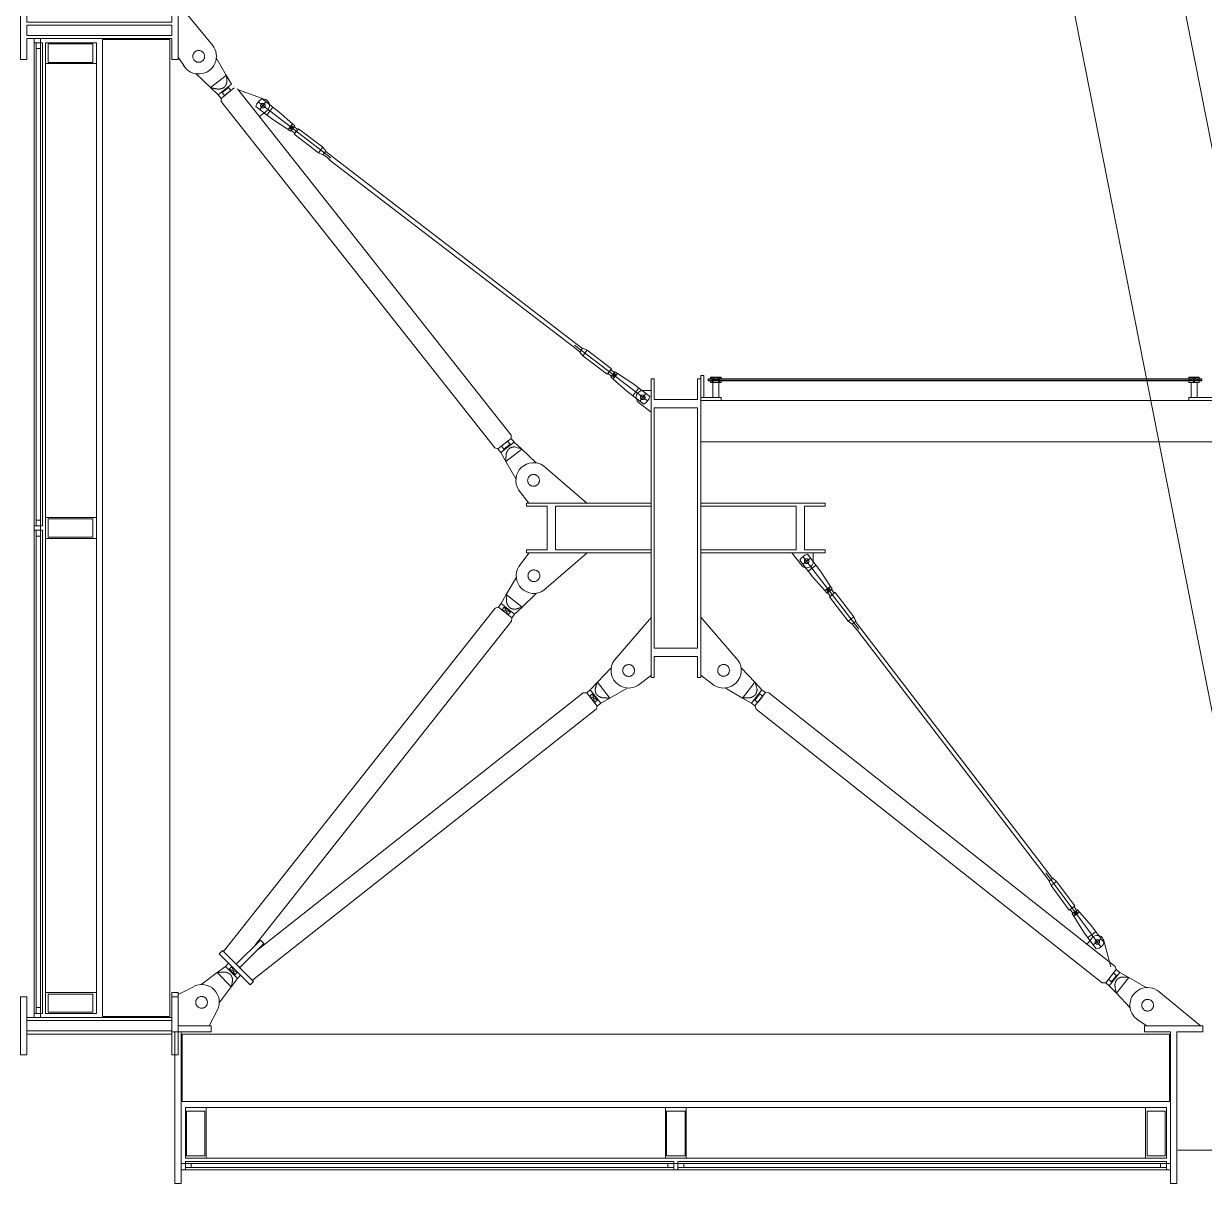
# Model space of a CAD drawing. Header units: inches. Extents: x -3410 to 5259, y -1080 to 3208.
# Drawn here: x -2116.5 to -1974.1, y 2421.7 to 2561.6 of the extents above; entities that cross this region are included whole.
import ezdxf

# ---------------------------------------------------------------- set-up
doc = ezdxf.new("R2010")
doc.units = ezdxf.units.IN
doc.header["$LTSCALE"] = 48
doc.header["$MEASUREMENT"] = 0
doc.layers.add('Venue-Ceiling-Main', color=7, linetype='Continuous', lineweight=5)
doc.layers.add('Venue-Walls and Doors', color=7, linetype='Continuous', lineweight=5)

msp = doc.modelspace()

# ---------------------------------------------------------------- linework, layer by layer
at = {"layer": 'Venue-Ceiling-Main', "linetype": 'Continuous'}
for p, q in [((-1974.42, 2518.75), (-2033.96, 2518.75)), ((-1974.42, 2518.7), (-2033.96, 2518.7)), ((-1974.42, 2518.55), (-2033.96, 2518.55)), ((-1974.42, 2518.5), (-2033.96, 2518.5)), ((-1975.99, 2518.75), (-1975.99, 2518.94)), ((-1974.74, 2518.94), (-1975.99, 2518.94)), ((-1974.74, 2518.88), (-1975.99, 2518.88)), ((-1975.99, 2518.67), (-1975.74, 2518.67)), ((-1975.99, 2518.31), (-1975.99, 2518.67)), ((-1974.74, 2518.31), (-1975.99, 2518.31)), ((-1975.74, 2518.67), (-1975.74, 2518.5)), ((-1975.74, 2516.5), (-1975.74, 2518.31)), ((-1974.99, 2518.67), (-1974.99, 2518.5)), ((-1974.74, 2518.67), (-1974.99, 2518.67)), ((-1974.99, 2516.5), (-1974.99, 2518.31)), ((-1974.74, 2518.75), (-1974.74, 2518.94)), ((-1974.74, 2518.31), (-1974.74, 2518.67)), ((-1974.42, 2518.5), (-1974.42, 2518.75)), ((-1975.99, 2516.5), (-1971.49, 2516.5)), ((-1975.99, 2516.5), (-1975.99, 2516.13)), ((-1805.83, 2516.13), (-2034.83, 2516.13)), ((-1805.83, 2511.13), (-2034.83, 2511.13))]:
    msp.add_line(p, q, dxfattribs=at)
at = {"layer": 'Venue-Ceiling-Main', "linetype": 'Continuous', "flags": 128}
msp.add_lwpolyline([(-1975.21, 2518.88), (-1975.21, 2518.84), (-1975.3, 2518.72), (-1975.3, 2518.38), (-1975.42, 2518.38), (-1975.42, 2518.72), (-1975.52, 2518.84), (-1975.52, 2518.88)], dxfattribs=at)
at = {"layer": 'Venue-Walls and Doors', "linetype": 'Continuous'}
for p, q in [((-2012, 2675.71), (-1966.91, 2446.59)), ((-2097.83, 2564), (-2093.7, 2558.95)), ((-2115.18, 2559.75), (-2115.18, 2441.74)), ((-2114.18, 2559.25), (-2115.18, 2559.25)), ((-2114.93, 2559.25), (-2114.93, 2501)), ((-2114.18, 2501), (-2114.18, 2559.25)), ((-2113.81, 2559.25), (-2107.68, 2559.25)), ((-2113.81, 2559.25), (-2113.81, 2442.24)), ((-2114.43, 2558.54), (-2114.93, 2558.54)), ((-2107.68, 2556.75), (-2113.81, 2556.75)), ((-2097.83, 2557.5), (-2097.08, 2556.37)), ((-2093.23, 2557.43), (-2092.02, 2555.34)), ((-2095.67, 2555.51), (-2093.91, 2553.84)), ((-2093.91, 2553.84), (-2092.01, 2555.35)), ((-2092.02, 2555.34), (-2091.4, 2554.26)), ((-2093.91, 2553.84), (-2093, 2552.99)), ((-2093, 2552.99), (-2091.4, 2554.26)), ((-2091.06, 2553.82), (-2092.66, 2552.55)), ((-2092.51, 2553.26), (-2091.77, 2553.84)), ((-2091.49, 2553.48), (-2092.23, 2552.9)), ((-2091.77, 2553.84), (-2091.49, 2553.48)), ((-2090.68, 2553.71), (-2057.7, 2511.95)), ((-2090.56, 2553.58), (-2087.33, 2552.42)), ((-2092.66, 2552.55), (-2093, 2552.99)), ((-2092.66, 2552.55), (-2092.63, 2552.15)), ((-2092.63, 2552.15), (-2059.67, 2510.41)), ((-2092.23, 2552.9), (-2092.51, 2553.26)), ((-2088.34, 2551.9), (-2088.03, 2552.31)), ((-2079.41, 2545.36), (-2088.19, 2552.11)), ((-2087.72, 2552.51), (-2088.03, 2552.31)), ((-2087.98, 2551.2), (-2087.25, 2552.14)), ((-2085.68, 2550.94), (-2087.72, 2552.51)), ((-2088.45, 2551.56), (-2088.34, 2551.9)), ((-2086.41, 2549.99), (-2088.45, 2551.56)), ((-2086.98, 2551.18), (-2088.02, 2550.36)), ((-2086.4, 2551.49), (-2087.13, 2550.54)), ((-2084.06, 2549.46), (-2085.68, 2550.94)), ((-2084.57, 2548.8), (-2086.41, 2549.99)), ((-2084.15, 2549.24), (-2084.14, 2548.76)), ((-2083.91, 2549.06), (-2084.38, 2548.94)), ((-2080.03, 2546.2), (-2080.4, 2546.65)), ((-2080.38, 2545.75), (-2080.91, 2545.99)), ((-2080.03, 2546.2), (-2080.38, 2545.75)), ((-2080.36, 2545.77), (-2079.56, 2545.16)), ((-2079.25, 2545.55), (-2080.05, 2546.17)), ((-2050.19, 2522.61), (-2079.65, 2545.19)), ((-2049.89, 2523.01), (-2079.25, 2545.55)), ((-2049.39, 2522), (-2050.19, 2522.61)), ((-2050.04, 2522.81), (-2041.25, 2516.07)), ((-2049.89, 2523.01), (-2049.09, 2522.4)), ((-2049.07, 2522.42), (-2049.41, 2521.97)), ((-2049.07, 2522.42), (-2048.54, 2522.18)), ((-2049.41, 2521.97), (-2049.04, 2521.52)), ((-2045.06, 2519.24), (-2045.53, 2519.11)), ((-2045.3, 2519.42), (-2045.29, 2518.93)), ((-2044.87, 2519.37), (-2043.03, 2518.19)), ((-2045.38, 2518.71), (-2043.76, 2517.24)), ((-2043.03, 2518.19), (-2040.99, 2516.62)), ((-2034.46, 2519.13), (-2034.83, 2519.13)), ((-2034.83, 2516.5), (-2034.83, 2519.13)), ((-2034.46, 2516.5), (-2034.46, 2519.13)), ((-2033.96, 2518.5), (-2033.96, 2518.75)), ((-2033.64, 2518.94), (-2032.39, 2518.94)), ((-2033.64, 2518.75), (-2033.64, 2518.94)), ((-2033.64, 2518.88), (-2032.39, 2518.88)), ((-2033.64, 2518.31), (-2033.64, 2518.5)), ((-2033.64, 2518.31), (-2032.39, 2518.31)), ((-2033.39, 2516.5), (-2033.39, 2518.31)), ((-2032.78, 2518.5), (-2032.78, 2518.67)), ((-2032.64, 2516.5), (-2032.64, 2518.31)), ((-2032.39, 2518.75), (-2032.39, 2518.94)), ((-2032.39, 2518.31), (-2032.39, 2518.5)), ((-2043.76, 2517.24), (-2041.71, 2515.67)), ((-2042.31, 2517.64), (-2043.04, 2516.69)), ((-2042.18, 2516.04), (-2041.46, 2516.98)), ((-2041.82, 2517.31), (-2040.78, 2517.31)), ((-2040.99, 2516.62), (-2041.09, 2516.28)), ((-2034.83, 2516.5), (-2032.39, 2516.5)), ((-2032.39, 2516.13), (-2032.39, 2516.5)), ((-2040.83, 2514.72), (-2042.36, 2515.92)), ((-2041.71, 2515.67), (-2041.41, 2515.87)), ((-2041.41, 2515.87), (-2041.09, 2516.28)), ((-2057.67, 2511.55), (-2059.28, 2510.28)), ((-2058.94, 2509.85), (-2057.33, 2511.12)), ((-2058.11, 2511.21), (-2058.85, 2510.62)), ((-2058.56, 2510.26), (-2057.82, 2510.85)), ((-2057.82, 2510.85), (-2058.11, 2511.21)), ((-2057.67, 2511.55), (-2057.7, 2511.95)), ((-2057.33, 2511.12), (-2057.67, 2511.55)), ((-2056.42, 2510.26), (-2057.33, 2511.12)), ((-2059.28, 2510.29), (-2059.67, 2510.41)), ((-2059.28, 2510.28), (-2058.94, 2509.85)), ((-2058.32, 2508.76), (-2058.94, 2509.85)), ((-2058.85, 2510.62), (-2058.56, 2510.26)), ((-2058.32, 2508.76), (-2056.41, 2510.27)), ((-2054.67, 2508.6), (-2056.42, 2510.26)), ((-2057.11, 2506.67), (-2058.32, 2508.76)), ((-2048.57, 2503.75), (-2053.79, 2508.25)), ((-2055.57, 2503.75), (-2056.8, 2505.37)), ((-2114.18, 2501), (-2115.18, 2501)), ((-2114.93, 2501.71), (-2114.43, 2501.71)), ((-2113.81, 2502), (-2107.68, 2502)), ((-2115.18, 2500.5), (-2114.18, 2500.5)), ((-2114.93, 2500.5), (-2114.93, 2442.24)), ((-2114.93, 2499.78), (-2114.43, 2499.78)), ((-2114.18, 2442.24), (-2114.18, 2500.5)), ((-2107.68, 2499.5), (-2113.81, 2499.5)), ((-2055.53, 2497.75), (-2056.75, 2496.12)), ((-2048.53, 2497.75), (-2053.74, 2493.25)), ((-2023.86, 2497.75), (-2022.66, 2496.22)), ((-2022.9, 2496.87), (-2022.71, 2497.17)), ((-2021.34, 2494.82), (-2022.9, 2496.87)), ((-2022.71, 2497.17), (-2022.3, 2497.48)), ((-2022.54, 2496.39), (-2021.59, 2497.12)), ((-2015.76, 2488.54), (-2022.51, 2497.33)), ((-2021.96, 2497.59), (-2022.3, 2497.48)), ((-2020.39, 2495.55), (-2021.96, 2497.59)), ((-2021.27, 2496.76), (-2021.27, 2497.75)), ((-2020.94, 2496.26), (-2021.88, 2495.54)), ((-2019.2, 2493.71), (-2020.39, 2495.55)), ((-2057.06, 2494.82), (-2058.27, 2492.72)), ((-2019.86, 2493.2), (-2021.34, 2494.82)), ((-2019.2, 2493.7), (-2019.86, 2493.2)), ((-2018.98, 2493.42), (-2019.2, 2493.7)), ((-2058.27, 2492.72), (-2058.89, 2491.64)), ((-2058.27, 2492.72), (-2056.36, 2491.23)), ((-2054.62, 2492.9), (-2056.37, 2491.23)), ((-2019.86, 2493.2), (-2019.64, 2492.91)), ((-2019.34, 2493.52), (-2019.65, 2493.28)), ((-2019.65, 2493.28), (-2019.46, 2493.05)), ((-2019.16, 2493.28), (-2019.65, 2493.28)), ((-2019.64, 2492.91), (-2018.98, 2493.42)), ((-2019.09, 2493.34), (-2019.54, 2492.99)), ((-2019.54, 2492.99), (-2019.19, 2492.54)), ((-2019.34, 2493.52), (-2019.46, 2493.05)), ((-2019.46, 2493.05), (-2019.16, 2493.28)), ((-2019.16, 2493.28), (-2019.34, 2493.52)), ((-2018.64, 2492.96), (-2019.3, 2492.46)), ((-2019.3, 2492.46), (-2017.05, 2489.54)), ((-2019.19, 2492.54), (-2018.74, 2492.88)), ((-2018.74, 2492.88), (-2019.09, 2493.34)), ((-2016.39, 2490.04), (-2018.64, 2492.96)), ((-2059.62, 2491.08), (-2092.35, 2449.7)), ((-2059.23, 2491.2), (-2059.62, 2491.08)), ((-2059.23, 2491.21), (-2058.89, 2491.64)), ((-2057.62, 2489.94), (-2059.23, 2491.21)), ((-2058.89, 2491.64), (-2057.28, 2490.37)), ((-2058.8, 2490.87), (-2058.52, 2491.23)), ((-2058.06, 2490.28), (-2058.8, 2490.87)), ((-2058.8, 2490.87), (-2057.77, 2490.64)), ((-2058.52, 2491.23), (-2057.77, 2490.64)), ((-2058.52, 2491.23), (-2058.06, 2490.28)), ((-2056.37, 2491.23), (-2057.28, 2490.37)), ((-2057.65, 2489.54), (-2088.59, 2450.42)), ((-2057.77, 2490.64), (-2058.06, 2490.28)), ((-2057.62, 2489.94), (-2057.65, 2489.54)), ((-2057.28, 2490.37), (-2057.62, 2489.94)), ((-2040.78, 2490), (-2045.28, 2484.78)), ((-2034.83, 2490.01), (-2030.33, 2484.79)), ((-2017.05, 2489.54), (-2016.39, 2490.04)), ((-2016.6, 2489.16), (-2017.05, 2489.54)), ((-2016.15, 2489.51), (-2016.6, 2489.16)), ((-2016.15, 2489.51), (-2016.39, 2490.04)), ((-2015.57, 2488.69), (-2016.18, 2489.49)), ((-2016.58, 2489.18), (-2015.96, 2488.38)), ((-2015.96, 2488.38), (-1993.42, 2459.02)), ((-2015.57, 2488.69), (-1993.02, 2459.32)), ((-2045.63, 2483.9), (-2047.29, 2482.15)), ((-2029.98, 2483.91), (-2028.32, 2482.16)), ((-2040.78, 2483), (-2042.4, 2481.77)), ((-2034.83, 2483.01), (-2033.21, 2481.78)), ((-2048.99, 2480.88), (-2088.16, 2449.98)), ((-2048.58, 2480.9), (-2048.99, 2480.88)), ((-2048.15, 2481.24), (-2048.58, 2480.9)), ((-2048.58, 2480.9), (-2047.32, 2479.29)), ((-2047.29, 2482.15), (-2048.15, 2481.24)), ((-2046.89, 2479.63), (-2048.15, 2481.24)), ((-2045.8, 2480.25), (-2047.3, 2482.16)), ((-2043.7, 2481.46), (-2045.8, 2480.25)), ((-2031.91, 2481.47), (-2029.81, 2480.26)), ((-2029.81, 2480.26), (-2028.31, 2482.16)), ((-2028.73, 2479.64), (-2027.46, 2481.25)), ((-2028.32, 2482.16), (-2027.46, 2481.25)), ((-2027.03, 2480.91), (-2028.3, 2479.3)), ((-2027.46, 2481.25), (-2027.03, 2480.91)), ((-2027.03, 2480.91), (-2026.63, 2480.88)), ((-1984.87, 2447.9), (-2026.63, 2480.88)), ((-2047.88, 2480.75), (-2048.24, 2480.47)), ((-2048.24, 2480.47), (-2047.66, 2479.73)), ((-2047.3, 2480.01), (-2048.24, 2480.47)), ((-2047.3, 2480.01), (-2047.88, 2480.75)), ((-2047.66, 2479.73), (-2047.88, 2480.75)), ((-2047.66, 2479.73), (-2047.3, 2480.01)), ((-2047.32, 2479.29), (-2046.89, 2479.63)), ((-2045.8, 2480.25), (-2046.89, 2479.63)), ((-2029.81, 2480.26), (-2028.73, 2479.64)), ((-2028.3, 2479.3), (-2028.73, 2479.64)), ((-2028.31, 2480.01), (-2027.73, 2480.76)), ((-2027.95, 2479.73), (-2028.31, 2480.01)), ((-2027.37, 2480.47), (-2027.95, 2479.73)), ((-2027.73, 2480.76), (-2027.37, 2480.47)), ((-2047.44, 2478.91), (-2088.88, 2446.23)), ((-2047.32, 2479.29), (-2047.44, 2478.91)), ((-2028.29, 2479.29), (-2028.17, 2478.91)), ((-1986.43, 2445.94), (-2028.17, 2478.91)), ((-1992.82, 2458.21), (-1993.42, 2459.02)), ((-1993.22, 2459.17), (-1986.61, 2450.28)), ((-1993.02, 2459.32), (-1992.42, 2458.51)), ((-1992.39, 2458.53), (-1992.85, 2458.19)), ((-1992.85, 2458.19), (-1992.61, 2457.65)), ((-1992.61, 2457.65), (-1991.94, 2458.15)), ((-1992.39, 2458.53), (-1991.94, 2458.15)), ((-1991.94, 2458.15), (-1989.75, 2455.19)), ((-1990.41, 2454.7), (-1992.61, 2457.65)), ((-1989.75, 2455.19), (-1990.41, 2454.7)), ((-1990.31, 2454.78), (-1989.85, 2455.12)), ((-1989.97, 2454.32), (-1990.31, 2454.78)), ((-1990.07, 2454.24), (-1989.41, 2454.74)), ((-1989.86, 2453.95), (-1990.07, 2454.24)), ((-1989.51, 2454.66), (-1989.97, 2454.32)), ((-1989.89, 2454.37), (-1989.59, 2454.6)), ((-1989.72, 2454.14), (-1989.89, 2454.37)), ((-1989.41, 2454.36), (-1989.89, 2454.37)), ((-1989.19, 2454.45), (-1989.86, 2453.95)), ((-1989.86, 2453.95), (-1988.7, 2452.09)), ((-1989.85, 2455.12), (-1989.51, 2454.66)), ((-1989.59, 2454.6), (-1989.72, 2454.14)), ((-1989.41, 2454.36), (-1989.72, 2454.14)), ((-1989.59, 2454.6), (-1989.41, 2454.36)), ((-1989.41, 2454.74), (-1989.19, 2454.45)), ((-1989.19, 2454.44), (-1987.74, 2452.8)), ((-1987.74, 2452.8), (-1986.21, 2450.73)), ((-2090.82, 2448.17), (-2087.91, 2451.08)), ((-2087.91, 2451.08), (-2087.5, 2450.67)), ((-1988.7, 2452.09), (-1987.16, 2450.02)), ((-1987.52, 2451.5), (-1988.3, 2450.54)), ((-1987.2, 2452.08), (-1988.16, 2451.37)), ((-1987.52, 2450.5), (-1986.56, 2451.21)), ((-1985.42, 2447.87), (-1986.29, 2451.13)), ((-2092.9, 2449.43), (-2092.49, 2449.84)), ((-2092.49, 2449.84), (-2088.74, 2446.09)), ((-2087.5, 2450.67), (-2090.41, 2447.76)), ((-1987.16, 2450.02), (-1986.82, 2450.12)), ((-1986.82, 2450.12), (-1986.4, 2450.43)), ((-1986.21, 2450.73), (-1986.4, 2450.43)), ((-2089.15, 2445.68), (-2092.9, 2449.43)), ((-2091.74, 2448.28), (-2092.13, 2447.89)), ((-2090.3, 2446.83), (-2091.74, 2448.28)), ((-2090.41, 2447.76), (-2090.82, 2448.17)), ((-2095.08, 2445.7), (-2093.14, 2447.15)), ((-2093.14, 2447.15), (-2092.13, 2447.89)), ((-2093.14, 2447.15), (-2091.42, 2445.43)), ((-2092.13, 2447.89), (-2090.69, 2446.44)), ((-2091.36, 2447.89), (-2091.68, 2447.57)), ((-2091.68, 2447.57), (-2091.01, 2446.9)), ((-2091.68, 2447.57), (-2090.69, 2447.22)), ((-2090.69, 2447.22), (-2091.36, 2447.89)), ((-2091.36, 2447.89), (-2091.01, 2446.9)), ((-2091.01, 2446.9), (-2090.69, 2447.22)), ((-2090.69, 2446.44), (-2090.3, 2446.83)), ((-1984.75, 2447.52), (-1986.02, 2445.91)), ((-1985.09, 2447.09), (-1985.68, 2446.35)), ((-1985.59, 2445.57), (-1984.32, 2447.18)), ((-1985.32, 2446.06), (-1984.74, 2446.8)), ((-1984.74, 2446.8), (-1985.09, 2447.09)), ((-1984.75, 2447.52), (-1984.87, 2447.9)), ((-1984.32, 2447.18), (-1984.75, 2447.52)), ((-1983.24, 2446.56), (-1984.32, 2447.18)), ((-2097.83, 2444.5), (-2095.91, 2445.5)), ((-2092.88, 2443.5), (-2091.43, 2445.44)), ((-2091.43, 2445.44), (-2090.69, 2446.44)), ((-2088.74, 2446.09), (-2089.15, 2445.68)), ((-1986.02, 2445.91), (-1986.43, 2445.94)), ((-1986.02, 2445.91), (-1985.59, 2445.57)), ((-1985.68, 2446.35), (-1985.32, 2446.06)), ((-1984.73, 2444.66), (-1985.59, 2445.57)), ((-1984.73, 2444.66), (-1983.23, 2446.56)), ((-1981.14, 2445.35), (-1983.24, 2446.56)), ((-2116.08, 2437.25), (-2116.08, 2444.25)), ((-2107.68, 2444.74), (-2113.81, 2444.74)), ((-2097.83, 2444.75), (-2098.58, 2444.75)), ((-2098.58, 2444.25), (-2097.83, 2444.25)), ((-2097.83, 2444.75), (-2097.83, 2437.25)), ((-1983.07, 2442.9), (-1984.73, 2444.66)), ((-1974.58, 2440.75), (-1979.63, 2444.87)), ((-2114.93, 2442.96), (-2114.43, 2442.96)), ((-2094.08, 2440.75), (-2093.08, 2442.67)), ((-2114.18, 2442.24), (-2115.18, 2442.24)), ((-1981.08, 2440.75), (-1982.21, 2441.5)), ((-2098.58, 2440), (-2093.83, 2440)), ((-2094.46, 2430.9), (-2094.46, 2424.77)), ((-2039.08, 2424.77), (-2039.08, 2430.9)), ((-2036.58, 2430.9), (-2036.58, 2424.77)), ((-1981.21, 2430.9), (-1981.21, 2424.77)), ((-1978.71, 2424.77), (-1978.71, 2430.9)), ((-1977.31, 2425.75), (-1970.06, 2425.75)), ((-2097.46, 2424.15), (-1978.21, 2424.15)), ((-1978.71, 2424.77), (-2096.96, 2424.77)), ((-2038.08, 2424.4), (-2096.96, 2424.4)), ((-2096.96, 2424.4), (-2096.96, 2423.4)), ((-2096.25, 2424.15), (-2096.25, 2423.65)), ((-2038.8, 2423.65), (-2038.8, 2424.15)), ((-2038.08, 2424.4), (-2038.08, 2423.4)), ((-1978.71, 2424.4), (-2037.58, 2424.4)), ((-2037.58, 2423.4), (-2037.58, 2424.4)), ((-2036.87, 2423.65), (-2036.87, 2424.15)), ((-1979.42, 2423.65), (-1979.42, 2424.15)), ((-1978.71, 2424.4), (-1978.71, 2423.4)), ((-1978.21, 2423.4), (-2097.46, 2423.4)), ((-2096.96, 2423.65), (-2038.08, 2423.65)), ((-2037.58, 2423.65), (-1978.71, 2423.65))]:
    msp.add_line(p, q, dxfattribs=at)
at = {"layer": 'Venue-Walls and Doors', "color": 7, "linetype": 'Continuous', "lineweight": 5, "transparency": 33554687}
msp.add_line((-1997.97, 2672.68), (-1953.59, 2446.75), dxfattribs=at)
at = {"layer": 'Venue-Walls and Doors', "linetype": 'Continuous', "flags": 128}
for points in [[(-2097.83, 2557.25), (-2098.58, 2557.25), (-2098.58, 2559.75), (-2116.08, 2559.75), (-2116.08, 2557.25), (-2116.83, 2557.25), (-2116.83, 2564.25), (-2116.08, 2564.25), (-2116.08, 2561.75), (-2098.58, 2561.75), (-2098.58, 2564.25), (-2097.83, 2564.25), (-2097.83, 2557.25)], [(-2116.08, 2561.37), (-2116.08, 2560.12), (-2098.58, 2560.12), (-2098.58, 2561.37), (-2116.08, 2561.37)], [(-2115.18, 2441.74), (-2114.43, 2441.74), (-2114.43, 2559.75)], [(-2113.81, 2442.24), (-2107.68, 2442.24), (-2107.68, 2559.25)], [(-2083.77, 2549.24), (-2084.06, 2549.46), (-2084.57, 2548.8), (-2084.28, 2548.58), (-2083.77, 2549.24)], [(-2083.91, 2549.06), (-2084.15, 2549.24), (-2084.38, 2548.94), (-2084.14, 2548.76), (-2083.91, 2549.06)], [(-2083.4, 2548.79), (-2083.85, 2549.13), (-2084.2, 2548.68), (-2083.75, 2548.34), (-2083.4, 2548.79)], [(-2080.4, 2546.65), (-2083.32, 2548.89), (-2083.83, 2548.23), (-2080.91, 2545.99), (-2080.4, 2546.65)], [(-2048.54, 2522.18), (-2045.61, 2519.94), (-2046.12, 2519.28), (-2049.04, 2521.52), (-2048.54, 2522.18)], [(-2045.69, 2519.84), (-2045.24, 2519.49), (-2045.59, 2519.04), (-2046.04, 2519.39), (-2045.69, 2519.84)], [(-2045.16, 2519.59), (-2044.88, 2519.38), (-2045.38, 2518.72), (-2045.67, 2518.93), (-2045.16, 2519.59)], [(-2045.3, 2519.42), (-2045.06, 2519.24), (-2045.29, 2518.93), (-2045.53, 2519.11), (-2045.3, 2519.42)], [(-2033.56, 2518.88), (-2033.56, 2518.84), (-2033.47, 2518.72), (-2033.47, 2518.38), (-2033.34, 2518.38), (-2033.34, 2518.72), (-2033.25, 2518.84), (-2033.25, 2518.88)], [(-2033.25, 2518.5), (-2033.25, 2518.67), (-2032.78, 2518.67)], [(-2032.47, 2518.88), (-2032.47, 2518.84), (-2032.57, 2518.72), (-2032.57, 2518.38), (-2032.69, 2518.38), (-2032.69, 2518.72), (-2032.79, 2518.84), (-2032.79, 2518.88)], [(-2040.83, 2497.75), (-2055.83, 2497.75), (-2055.83, 2498.12), (-2053.33, 2498.12), (-2053.33, 2503.37), (-2055.83, 2503.37), (-2055.83, 2503.75), (-2040.83, 2503.75)], [(-2034.83, 2503.75), (-2019.83, 2503.75), (-2019.83, 2503.37), (-2022.33, 2503.37), (-2022.33, 2498.12), (-2019.83, 2498.12), (-2019.83, 2497.75), (-2034.83, 2497.75)], [(-2040.83, 2503.37), (-2052.33, 2503.37), (-2052.33, 2498.12), (-2040.83, 2498.12)], [(-2034.83, 2498.12), (-2023.33, 2498.12), (-2023.33, 2503.37), (-2034.83, 2503.37)], [(-2116.08, 2437.25), (-2116.83, 2437.25), (-2116.83, 2444.25), (-2116.08, 2444.25)], [(-2116.08, 2444.25), (-2116.08, 2441.75), (-2098.58, 2441.75)], [(-2097.83, 2437.25), (-2098.58, 2437.25), (-2098.58, 2444.75)], [(-2098.58, 2441.37), (-2116.08, 2441.37), (-2116.08, 2440.12), (-2098.58, 2440.12)], [(-2098.58, 2439.75), (-2116.08, 2439.75), (-2116.08, 2437.25)], [(-2098.21, 2440), (-2098.21, 2421.75), (-2097.46, 2421.75), (-2097.46, 2440)], [(-2093.83, 2440), (-2093.83, 2440.75), (-2097.83, 2440.75)], [(-2096.96, 2424.77), (-2096.96, 2430.9), (-1978.71, 2430.9)]]:
    msp.add_lwpolyline(points, dxfattribs=at)
for points in [[(-2113.49, 2556.89), (-2108.12, 2556.89), (-2108.12, 2559.12), (-2113.49, 2559.12)], [(-2106.96, 2559.63), (-2098.83, 2559.63), (-2098.83, 2441.87), (-2106.96, 2441.87)], [(-2094.64, 2557.61), (-2094.65, 2557.54), (-2094.66, 2557.47), (-2094.67, 2557.4), (-2094.7, 2557.34), (-2094.73, 2557.27), (-2094.76, 2557.21), (-2094.8, 2557.16), (-2094.85, 2557.11), (-2094.9, 2557.06), (-2094.96, 2557.02), (-2095.02, 2556.98), (-2095.08, 2556.95), (-2095.15, 2556.93), (-2095.21, 2556.91), (-2095.28, 2556.9), (-2095.35, 2556.9), (-2095.42, 2556.9), (-2095.49, 2556.91), (-2095.56, 2556.93), (-2095.62, 2556.95), (-2095.68, 2556.98), (-2095.74, 2557.02), (-2095.8, 2557.06), (-2095.85, 2557.11), (-2095.9, 2557.16), (-2095.94, 2557.21), (-2095.98, 2557.27), (-2096, 2557.34), (-2096.03, 2557.4), (-2096.05, 2557.47), (-2096.06, 2557.54), (-2096.06, 2557.61), (-2096.06, 2557.68), (-2096.05, 2557.74), (-2096.03, 2557.81), (-2096, 2557.88), (-2095.98, 2557.94), (-2095.94, 2558), (-2095.9, 2558.06), (-2095.85, 2558.11), (-2095.8, 2558.15), (-2095.74, 2558.2), (-2095.68, 2558.23), (-2095.62, 2558.26), (-2095.56, 2558.28), (-2095.49, 2558.3), (-2095.42, 2558.31), (-2095.35, 2558.31), (-2095.28, 2558.31), (-2095.21, 2558.3), (-2095.15, 2558.28), (-2095.08, 2558.26), (-2095.02, 2558.23), (-2094.96, 2558.2), (-2094.9, 2558.15), (-2094.85, 2558.11), (-2094.8, 2558.06), (-2094.76, 2558), (-2094.73, 2557.94), (-2094.7, 2557.88), (-2094.67, 2557.81), (-2094.66, 2557.74), (-2094.65, 2557.68)], [(-2087.35, 2551.67), (-2087.35, 2551.64), (-2087.35, 2551.62), (-2087.36, 2551.59), (-2087.37, 2551.57), (-2087.38, 2551.54), (-2087.39, 2551.52), (-2087.41, 2551.5), (-2087.43, 2551.48), (-2087.45, 2551.46), (-2087.47, 2551.44), (-2087.49, 2551.43), (-2087.51, 2551.42), (-2087.54, 2551.41), (-2087.56, 2551.4), (-2087.59, 2551.4), (-2087.62, 2551.4), (-2087.64, 2551.4), (-2087.67, 2551.4), (-2087.7, 2551.41), (-2087.72, 2551.42), (-2087.74, 2551.43), (-2087.77, 2551.44), (-2087.79, 2551.46), (-2087.81, 2551.48), (-2087.83, 2551.5), (-2087.84, 2551.52), (-2087.86, 2551.54), (-2087.87, 2551.57), (-2087.88, 2551.59), (-2087.88, 2551.62), (-2087.89, 2551.64), (-2087.89, 2551.67), (-2087.89, 2551.69), (-2087.88, 2551.72), (-2087.88, 2551.75), (-2087.87, 2551.77), (-2087.86, 2551.8), (-2087.84, 2551.82), (-2087.83, 2551.84), (-2087.81, 2551.86), (-2087.79, 2551.88), (-2087.77, 2551.89), (-2087.74, 2551.91), (-2087.72, 2551.92), (-2087.7, 2551.93), (-2087.67, 2551.93), (-2087.64, 2551.94), (-2087.62, 2551.94), (-2087.59, 2551.94), (-2087.56, 2551.93), (-2087.54, 2551.93), (-2087.51, 2551.92), (-2087.49, 2551.91), (-2087.47, 2551.89), (-2087.45, 2551.88), (-2087.43, 2551.86), (-2087.41, 2551.84), (-2087.39, 2551.82), (-2087.38, 2551.8), (-2087.37, 2551.77), (-2087.36, 2551.75), (-2087.35, 2551.72), (-2087.35, 2551.69)], [(-2040.46, 2482.75), (-2040.83, 2482.75), (-2040.83, 2518.75), (-2040.46, 2518.75), (-2040.46, 2516.25), (-2035.21, 2516.25), (-2035.21, 2518.75), (-2034.83, 2518.75), (-2034.83, 2482.75), (-2035.21, 2482.75), (-2035.21, 2485.25), (-2040.46, 2485.25)], [(-2041.55, 2516.51), (-2041.55, 2516.48), (-2041.56, 2516.46), (-2041.56, 2516.43), (-2041.57, 2516.41), (-2041.58, 2516.38), (-2041.6, 2516.36), (-2041.61, 2516.34), (-2041.63, 2516.32), (-2041.65, 2516.3), (-2041.67, 2516.28), (-2041.69, 2516.27), (-2041.72, 2516.26), (-2041.74, 2516.25), (-2041.77, 2516.24), (-2041.8, 2516.24), (-2041.82, 2516.24), (-2041.85, 2516.24), (-2041.87, 2516.24), (-2041.9, 2516.25), (-2041.93, 2516.26), (-2041.95, 2516.27), (-2041.97, 2516.28), (-2041.99, 2516.3), (-2042.01, 2516.32), (-2042.03, 2516.34), (-2042.05, 2516.36), (-2042.06, 2516.38), (-2042.07, 2516.41), (-2042.08, 2516.43), (-2042.09, 2516.46), (-2042.09, 2516.48), (-2042.09, 2516.51), (-2042.09, 2516.54), (-2042.09, 2516.56), (-2042.08, 2516.59), (-2042.07, 2516.61), (-2042.06, 2516.64), (-2042.05, 2516.66), (-2042.03, 2516.68), (-2042.01, 2516.7), (-2041.99, 2516.72), (-2041.97, 2516.73), (-2041.95, 2516.75), (-2041.93, 2516.76), (-2041.9, 2516.77), (-2041.87, 2516.78), (-2041.85, 2516.78), (-2041.82, 2516.78), (-2041.8, 2516.78), (-2041.77, 2516.78), (-2041.74, 2516.77), (-2041.72, 2516.76), (-2041.69, 2516.75), (-2041.67, 2516.73), (-2041.65, 2516.72), (-2041.63, 2516.7), (-2041.61, 2516.68), (-2041.6, 2516.66), (-2041.58, 2516.64), (-2041.57, 2516.61), (-2041.56, 2516.59), (-2041.56, 2516.56), (-2041.55, 2516.54)], [(-2040.46, 2486.25), (-2040.46, 2515.25), (-2035.21, 2515.25), (-2035.21, 2486.25)], [(-2054.28, 2506.49), (-2054.29, 2506.42), (-2054.3, 2506.36), (-2054.31, 2506.29), (-2054.34, 2506.22), (-2054.37, 2506.16), (-2054.4, 2506.1), (-2054.44, 2506.05), (-2054.49, 2505.99), (-2054.54, 2505.95), (-2054.6, 2505.91), (-2054.66, 2505.87), (-2054.72, 2505.84), (-2054.78, 2505.82), (-2054.85, 2505.8), (-2054.92, 2505.79), (-2054.99, 2505.79), (-2055.06, 2505.79), (-2055.13, 2505.8), (-2055.2, 2505.82), (-2055.26, 2505.84), (-2055.32, 2505.87), (-2055.38, 2505.91), (-2055.44, 2505.95), (-2055.49, 2505.99), (-2055.54, 2506.05), (-2055.58, 2506.1), (-2055.61, 2506.16), (-2055.64, 2506.22), (-2055.67, 2506.29), (-2055.68, 2506.36), (-2055.69, 2506.42), (-2055.7, 2506.49), (-2055.69, 2506.56), (-2055.68, 2506.63), (-2055.67, 2506.7), (-2055.64, 2506.77), (-2055.61, 2506.83), (-2055.58, 2506.89), (-2055.54, 2506.94), (-2055.49, 2506.99), (-2055.44, 2507.04), (-2055.38, 2507.08), (-2055.32, 2507.12), (-2055.26, 2507.15), (-2055.2, 2507.17), (-2055.13, 2507.19), (-2055.06, 2507.2), (-2054.99, 2507.2), (-2054.92, 2507.2), (-2054.85, 2507.19), (-2054.78, 2507.17), (-2054.72, 2507.15), (-2054.66, 2507.12), (-2054.6, 2507.08), (-2054.54, 2507.04), (-2054.49, 2506.99), (-2054.44, 2506.94), (-2054.4, 2506.89), (-2054.37, 2506.83), (-2054.34, 2506.77), (-2054.31, 2506.7), (-2054.3, 2506.63), (-2054.29, 2506.56)], [(-2113.49, 2499.63), (-2108.12, 2499.63), (-2108.12, 2501.86), (-2113.49, 2501.86)], [(-2021.8, 2496.76), (-2021.8, 2496.73), (-2021.8, 2496.7), (-2021.81, 2496.68), (-2021.82, 2496.65), (-2021.83, 2496.63), (-2021.84, 2496.61), (-2021.86, 2496.58), (-2021.88, 2496.56), (-2021.9, 2496.55), (-2021.92, 2496.53), (-2021.94, 2496.52), (-2021.96, 2496.51), (-2021.99, 2496.5), (-2022.02, 2496.49), (-2022.04, 2496.49), (-2022.07, 2496.49), (-2022.1, 2496.49), (-2022.12, 2496.49), (-2022.15, 2496.5), (-2022.17, 2496.51), (-2022.2, 2496.52), (-2022.22, 2496.53), (-2022.24, 2496.55), (-2022.26, 2496.56), (-2022.28, 2496.58), (-2022.29, 2496.61), (-2022.31, 2496.63), (-2022.32, 2496.65), (-2022.33, 2496.68), (-2022.33, 2496.7), (-2022.34, 2496.73), (-2022.34, 2496.76), (-2022.34, 2496.78), (-2022.33, 2496.81), (-2022.33, 2496.84), (-2022.32, 2496.86), (-2022.31, 2496.88), (-2022.29, 2496.91), (-2022.28, 2496.93), (-2022.26, 2496.95), (-2022.24, 2496.97), (-2022.22, 2496.98), (-2022.2, 2497), (-2022.17, 2497.01), (-2022.15, 2497.02), (-2022.12, 2497.02), (-2022.1, 2497.03), (-2022.07, 2497.03), (-2022.04, 2497.03), (-2022.02, 2497.02), (-2021.99, 2497.02), (-2021.96, 2497.01), (-2021.94, 2497), (-2021.92, 2496.98), (-2021.9, 2496.97), (-2021.88, 2496.95), (-2021.86, 2496.93), (-2021.84, 2496.91), (-2021.83, 2496.88), (-2021.82, 2496.86), (-2021.81, 2496.84), (-2021.8, 2496.81), (-2021.8, 2496.78)], [(-2054.24, 2495), (-2054.24, 2494.93), (-2054.25, 2494.86), (-2054.27, 2494.79), (-2054.29, 2494.73), (-2054.32, 2494.67), (-2054.36, 2494.61), (-2054.4, 2494.55), (-2054.45, 2494.5), (-2054.5, 2494.45), (-2054.55, 2494.41), (-2054.61, 2494.37), (-2054.68, 2494.34), (-2054.74, 2494.32), (-2054.81, 2494.3), (-2054.88, 2494.29), (-2054.95, 2494.29), (-2055.02, 2494.29), (-2055.08, 2494.3), (-2055.15, 2494.32), (-2055.22, 2494.34), (-2055.28, 2494.37), (-2055.34, 2494.41), (-2055.4, 2494.45), (-2055.45, 2494.5), (-2055.49, 2494.55), (-2055.54, 2494.61), (-2055.57, 2494.67), (-2055.6, 2494.73), (-2055.63, 2494.79), (-2055.64, 2494.86), (-2055.65, 2494.93), (-2055.66, 2495), (-2055.65, 2495.07), (-2055.64, 2495.14), (-2055.63, 2495.21), (-2055.6, 2495.27), (-2055.57, 2495.33), (-2055.54, 2495.39), (-2055.49, 2495.45), (-2055.45, 2495.5), (-2055.4, 2495.55), (-2055.34, 2495.59), (-2055.28, 2495.62), (-2055.22, 2495.65), (-2055.15, 2495.68), (-2055.08, 2495.69), (-2055.02, 2495.7), (-2054.95, 2495.71), (-2054.88, 2495.7), (-2054.81, 2495.69), (-2054.74, 2495.68), (-2054.68, 2495.65), (-2054.61, 2495.62), (-2054.55, 2495.59), (-2054.5, 2495.55), (-2054.45, 2495.5), (-2054.4, 2495.45), (-2054.36, 2495.39), (-2054.32, 2495.33), (-2054.29, 2495.27), (-2054.27, 2495.21), (-2054.25, 2495.14), (-2054.24, 2495.07)], [(-2042.82, 2483.58), (-2042.82, 2483.51), (-2042.83, 2483.44), (-2042.85, 2483.37), (-2042.87, 2483.31), (-2042.9, 2483.25), (-2042.94, 2483.19), (-2042.98, 2483.13), (-2043.03, 2483.08), (-2043.08, 2483.03), (-2043.13, 2482.99), (-2043.19, 2482.95), (-2043.26, 2482.92), (-2043.32, 2482.9), (-2043.39, 2482.88), (-2043.46, 2482.87), (-2043.53, 2482.87), (-2043.6, 2482.87), (-2043.66, 2482.88), (-2043.73, 2482.9), (-2043.8, 2482.92), (-2043.86, 2482.95), (-2043.92, 2482.99), (-2043.98, 2483.03), (-2044.03, 2483.08), (-2044.07, 2483.13), (-2044.12, 2483.19), (-2044.15, 2483.25), (-2044.18, 2483.31), (-2044.21, 2483.37), (-2044.22, 2483.44), (-2044.23, 2483.51), (-2044.24, 2483.58), (-2044.23, 2483.65), (-2044.22, 2483.72), (-2044.21, 2483.79), (-2044.18, 2483.85), (-2044.15, 2483.91), (-2044.12, 2483.97), (-2044.07, 2484.03), (-2044.03, 2484.08), (-2043.98, 2484.13), (-2043.92, 2484.17), (-2043.86, 2484.2), (-2043.8, 2484.23), (-2043.73, 2484.26), (-2043.66, 2484.27), (-2043.6, 2484.28), (-2043.53, 2484.29), (-2043.46, 2484.28), (-2043.39, 2484.27), (-2043.32, 2484.26), (-2043.26, 2484.23), (-2043.19, 2484.2), (-2043.13, 2484.17), (-2043.08, 2484.13), (-2043.03, 2484.08), (-2042.98, 2484.03), (-2042.94, 2483.97), (-2042.9, 2483.91), (-2042.87, 2483.85), (-2042.85, 2483.79), (-2042.83, 2483.72), (-2042.82, 2483.65)], [(-2031.37, 2483.59), (-2031.38, 2483.52), (-2031.39, 2483.45), (-2031.4, 2483.38), (-2031.43, 2483.32), (-2031.46, 2483.25), (-2031.49, 2483.19), (-2031.53, 2483.14), (-2031.58, 2483.09), (-2031.63, 2483.04), (-2031.69, 2483), (-2031.75, 2482.96), (-2031.81, 2482.93), (-2031.88, 2482.91), (-2031.94, 2482.89), (-2032.01, 2482.88), (-2032.08, 2482.88), (-2032.15, 2482.88), (-2032.22, 2482.89), (-2032.29, 2482.91), (-2032.35, 2482.93), (-2032.42, 2482.96), (-2032.48, 2483), (-2032.53, 2483.04), (-2032.58, 2483.09), (-2032.63, 2483.14), (-2032.67, 2483.19), (-2032.71, 2483.25), (-2032.74, 2483.32), (-2032.76, 2483.38), (-2032.78, 2483.45), (-2032.79, 2483.52), (-2032.79, 2483.59), (-2032.79, 2483.66), (-2032.78, 2483.73), (-2032.76, 2483.79), (-2032.74, 2483.86), (-2032.71, 2483.92), (-2032.67, 2483.98), (-2032.63, 2484.04), (-2032.58, 2484.09), (-2032.53, 2484.14), (-2032.48, 2484.18), (-2032.42, 2484.21), (-2032.35, 2484.24), (-2032.29, 2484.27), (-2032.22, 2484.28), (-2032.15, 2484.29), (-2032.08, 2484.3), (-2032.01, 2484.29), (-2031.94, 2484.28), (-2031.88, 2484.27), (-2031.81, 2484.24), (-2031.75, 2484.21), (-2031.69, 2484.18), (-2031.63, 2484.14), (-2031.58, 2484.09), (-2031.53, 2484.04), (-2031.49, 2483.98), (-2031.46, 2483.92), (-2031.43, 2483.86), (-2031.4, 2483.79), (-2031.39, 2483.73), (-2031.38, 2483.66)], [(-1986.77, 2450.85), (-1986.77, 2450.83), (-1986.77, 2450.8), (-1986.78, 2450.78), (-1986.79, 2450.75), (-1986.8, 2450.73), (-1986.82, 2450.7), (-1986.83, 2450.68), (-1986.85, 2450.66), (-1986.87, 2450.64), (-1986.89, 2450.63), (-1986.91, 2450.62), (-1986.94, 2450.6), (-1986.96, 2450.6), (-1986.99, 2450.59), (-1987.01, 2450.58), (-1987.04, 2450.58), (-1987.07, 2450.58), (-1987.09, 2450.59), (-1987.12, 2450.6), (-1987.14, 2450.6), (-1987.17, 2450.62), (-1987.19, 2450.63), (-1987.21, 2450.64), (-1987.23, 2450.66), (-1987.25, 2450.68), (-1987.27, 2450.7), (-1987.28, 2450.73), (-1987.29, 2450.75), (-1987.3, 2450.78), (-1987.31, 2450.8), (-1987.31, 2450.83), (-1987.31, 2450.85), (-1987.31, 2450.88), (-1987.31, 2450.91), (-1987.3, 2450.93), (-1987.29, 2450.96), (-1987.28, 2450.98), (-1987.27, 2451), (-1987.25, 2451.03), (-1987.23, 2451.05), (-1987.21, 2451.06), (-1987.19, 2451.08), (-1987.17, 2451.09), (-1987.14, 2451.1), (-1987.12, 2451.11), (-1987.09, 2451.12), (-1987.07, 2451.12), (-1987.04, 2451.13), (-1987.01, 2451.12), (-1986.99, 2451.12), (-1986.96, 2451.11), (-1986.94, 2451.1), (-1986.91, 2451.09), (-1986.89, 2451.08), (-1986.87, 2451.06), (-1986.85, 2451.05), (-1986.83, 2451.03), (-1986.82, 2451), (-1986.8, 2450.98), (-1986.79, 2450.96), (-1986.78, 2450.93), (-1986.77, 2450.91), (-1986.77, 2450.88)], [(-2113.49, 2442.38), (-2108.12, 2442.38), (-2108.12, 2444.54), (-2113.49, 2444.54)], [(-2094.29, 2443.57), (-2094.3, 2443.5), (-2094.31, 2443.44), (-2094.32, 2443.37), (-2094.35, 2443.3), (-2094.38, 2443.24), (-2094.41, 2443.18), (-2094.45, 2443.12), (-2094.5, 2443.07), (-2094.55, 2443.03), (-2094.61, 2442.98), (-2094.67, 2442.95), (-2094.73, 2442.92), (-2094.8, 2442.9), (-2094.86, 2442.88), (-2094.93, 2442.87), (-2095, 2442.87), (-2095.07, 2442.87), (-2095.14, 2442.88), (-2095.21, 2442.9), (-2095.27, 2442.92), (-2095.34, 2442.95), (-2095.4, 2442.98), (-2095.45, 2443.03), (-2095.5, 2443.07), (-2095.55, 2443.12), (-2095.59, 2443.18), (-2095.63, 2443.24), (-2095.66, 2443.3), (-2095.68, 2443.37), (-2095.7, 2443.44), (-2095.71, 2443.5), (-2095.71, 2443.57), (-2095.71, 2443.64), (-2095.7, 2443.71), (-2095.68, 2443.78), (-2095.66, 2443.85), (-2095.63, 2443.91), (-2095.59, 2443.97), (-2095.55, 2444.02), (-2095.5, 2444.08), (-2095.45, 2444.12), (-2095.4, 2444.16), (-2095.34, 2444.2), (-2095.27, 2444.23), (-2095.21, 2444.25), (-2095.14, 2444.27), (-2095.07, 2444.28), (-2095, 2444.28), (-2094.93, 2444.28), (-2094.86, 2444.27), (-2094.8, 2444.25), (-2094.73, 2444.23), (-2094.67, 2444.2), (-2094.61, 2444.16), (-2094.55, 2444.12), (-2094.5, 2444.08), (-2094.45, 2444.02), (-2094.41, 2443.97), (-2094.38, 2443.91), (-2094.35, 2443.85), (-2094.32, 2443.78), (-2094.31, 2443.71), (-2094.3, 2443.64)], [(-1980.26, 2443.23), (-1980.27, 2443.16), (-1980.28, 2443.09), (-1980.29, 2443.02), (-1980.32, 2442.96), (-1980.35, 2442.89), (-1980.38, 2442.83), (-1980.42, 2442.78), (-1980.47, 2442.73), (-1980.52, 2442.68), (-1980.58, 2442.64), (-1980.64, 2442.6), (-1980.7, 2442.57), (-1980.77, 2442.55), (-1980.83, 2442.53), (-1980.9, 2442.52), (-1980.97, 2442.52), (-1981.04, 2442.52), (-1981.11, 2442.53), (-1981.18, 2442.55), (-1981.24, 2442.57), (-1981.3, 2442.6), (-1981.36, 2442.64), (-1981.42, 2442.68), (-1981.47, 2442.73), (-1981.52, 2442.78), (-1981.56, 2442.83), (-1981.6, 2442.89), (-1981.62, 2442.96), (-1981.65, 2443.02), (-1981.67, 2443.09), (-1981.68, 2443.16), (-1981.68, 2443.23), (-1981.68, 2443.3), (-1981.67, 2443.36), (-1981.65, 2443.43), (-1981.62, 2443.5), (-1981.6, 2443.56), (-1981.56, 2443.62), (-1981.52, 2443.68), (-1981.47, 2443.73), (-1981.42, 2443.77), (-1981.36, 2443.82), (-1981.3, 2443.85), (-1981.24, 2443.88), (-1981.18, 2443.9), (-1981.11, 2443.92), (-1981.04, 2443.93), (-1980.97, 2443.93), (-1980.9, 2443.93), (-1980.83, 2443.92), (-1980.77, 2443.9), (-1980.7, 2443.88), (-1980.64, 2443.85), (-1980.58, 2443.82), (-1980.52, 2443.77), (-1980.47, 2443.73), (-1980.42, 2443.68), (-1980.38, 2443.62), (-1980.35, 2443.56), (-1980.32, 2443.5), (-1980.29, 2443.43), (-1980.28, 2443.36), (-1980.27, 2443.3)], [(-2097.34, 2431.62), (-2097.34, 2439.75), (-1978.33, 2439.75), (-1978.33, 2431.62)], [(-1977.46, 2440), (-1974.33, 2440), (-1974.33, 2440.75), (-1981.33, 2440.75), (-1981.33, 2440), (-1978.21, 2440), (-1978.21, 2421.75), (-1977.46, 2421.75)], [(-2094.6, 2425.08), (-2094.6, 2430.46), (-2096.83, 2430.46), (-2096.83, 2425.08)], [(-2036.72, 2425.08), (-2036.72, 2430.46), (-2038.95, 2430.46), (-2038.95, 2425.08)], [(-1978.84, 2425.08), (-1978.84, 2430.46), (-1981.01, 2430.46), (-1981.01, 2425.08)]]:
    msp.add_lwpolyline(points, close=True, dxfattribs=at)
at = {"layer": 'Venue-Walls and Doors', "linetype": 'Continuous'}
for centre, radius, start, end in [((-2095.35, 2557.61), 2.13, 211.4398, 39.2739), ((-2087.62, 2551.67), 0.804, 322.7311, 78.3128), ((-2041.82, 2516.51), 0.804, 89.8575, 229.0346), ((-2054.99, 2506.49), 2.13, 55.5998, 211.8642), ((-2022.07, 2496.75), 0.804, 220.9647, 0.1426), ((-2054.95, 2495), 2.13, 148.1346, 304.4154), ((-2043.53, 2483.58), 2.12, 145.5845, 301.8808), ((-2032.08, 2483.59), 2.13, 238.1118, 34.4219), ((-1987.04, 2450.85), 0.803, 10.8343, 126.3436), ((-2095, 2443.58), 2.13, 334.6884, 115.1657), ((-1980.97, 2443.23), 2.13, 50.7466, 238.5458)]:
    msp.add_arc(centre, radius, start, end, dxfattribs=at)
for points, knots in [([(-2093.91, 2553.84), (-2093.48, 2553.74), (-2092.96, 2553.65), (-2092.78, 2553.68), (-2092.58, 2553.74), (-2092.48, 2553.77), (-2092.27, 2553.85), (-2092.15, 2554.03), (-2092.09, 2554.12), (-2092.01, 2554.29), (-2091.95, 2554.46), (-2091.97, 2554.94), (-2092.01, 2555.35)], [0, 0, 0, 0.099971, 0.199941, 0.299912, 0.399883, 0.399883, 0.599871, 0.599871, 0.699903, 0.799936, 0.899968, 1, 1, 1]), ([(-2058.32, 2508.76), (-2058.32, 2509.21), (-2058.28, 2509.73), (-2058.25, 2509.82), (-2058.21, 2509.9), (-2058.11, 2510.08), (-2057.99, 2510.27), (-2057.82, 2510.4), (-2057.52, 2510.51), (-2057.18, 2510.55), (-2056.41, 2510.27)], [0, 0, 0, 0.124971, 0.249942, 0.249942, 0.374951, 0.499961, 0.624971, 0.749981, 0.87499, 1, 1, 1]), ([(-2045.8, 2480.25), (-2046.24, 2480.26), (-2046.77, 2480.29), (-2046.86, 2480.33), (-2046.94, 2480.36), (-2047.12, 2480.46), (-2047.31, 2480.59), (-2047.44, 2480.75), (-2047.51, 2480.95), (-2047.55, 2481.14), (-2047.57, 2481.31), (-2047.44, 2481.78), (-2047.3, 2482.16)], [0, 0, 0, 0.099975, 0.19995, 0.19995, 0.299956, 0.399963, 0.499969, 0.599975, 0.699981, 0.799988, 0.899994, 1, 1, 1]), ([(-2029.81, 2480.26), (-2029.37, 2480.26), (-2028.84, 2480.29), (-2028.76, 2480.33), (-2028.67, 2480.37), (-2028.49, 2480.46), (-2028.21, 2480.65), (-2028.14, 2480.86), (-2028.11, 2480.96), (-2028.06, 2481.14), (-2028.04, 2481.31), (-2028.17, 2481.78), (-2028.31, 2482.16)], [0, 0, 0, 0.142816, 0.285632, 0.285632, 0.428492, 0.571352, 0.714212, 0.714212, 0.785659, 0.857106, 0.928553, 1, 1, 1]), ([(-2093.14, 2447.15), (-2092.7, 2447.2), (-2092.17, 2447.22), (-2092.08, 2447.2), (-2091.99, 2447.17), (-2091.8, 2447.1), (-2091.6, 2446.99), (-2091.46, 2446.85), (-2091.36, 2446.65), (-2091.29, 2446.47), (-2091.26, 2446.31), (-2091.33, 2445.83), (-2091.42, 2445.43)], [0, 0, 0, 0.099955, 0.199909, 0.199909, 0.299921, 0.399932, 0.499943, 0.599955, 0.699966, 0.799977, 0.899989, 1, 1, 1])]:
    msp.add_open_spline(points, degree=2, knots=knots, dxfattribs=at)
for points in [[(-2058.27, 2492.72), (-2058.27, 2492.28), (-2058.23, 2491.75), (-2058.16, 2491.58), (-2058.06, 2491.41), (-2057.94, 2491.22), (-2057.77, 2491.09), (-2057.57, 2491.02), (-2057.39, 2490.97), (-2057.22, 2490.95), (-2056.75, 2491.09), (-2056.36, 2491.23)], [(-1984.73, 2444.66), (-1984.84, 2445.09), (-1984.92, 2445.61), (-1984.9, 2445.8), (-1984.84, 2445.99), (-1984.76, 2446.2), (-1984.63, 2446.37), (-1984.45, 2446.48), (-1984.28, 2446.57), (-1984.12, 2446.63), (-1983.64, 2446.61), (-1983.23, 2446.56)]]:
    msp.add_open_spline(points, degree=2, dxfattribs=at)

doc.saveas('drawing.dxf')
